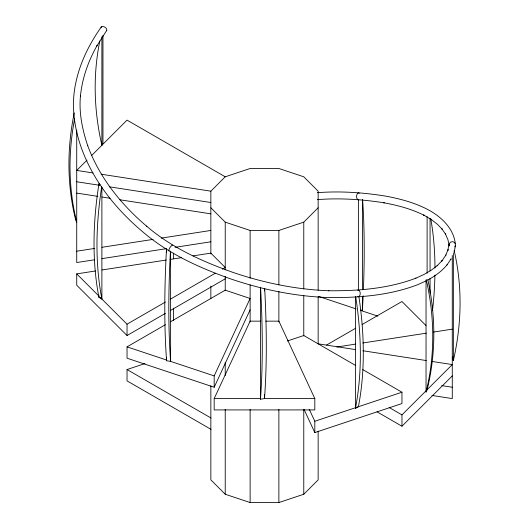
<?xml version="1.0" encoding="UTF-8"?>
<svg xmlns="http://www.w3.org/2000/svg" width="529" height="529" viewBox="0 0 529 529"><rect width="100%" height="100%" fill="white"/><g stroke="black" fill="none" stroke-linecap="round" stroke-linejoin="round"><path stroke-width="0.79" d="M101.125 27.72L101.356 26.84C103.459 25.67 106.825 27.72 106.898 30.093L96.8 46.016L97.032 45.606C88.217 61.199 82.127 78.471 80.421 96.357L80.468 95.789C78.788 112.75 82.365 129.77 87.748 145.792L87.576 145.296C99.201 177.241 121.015 204.584 146.824 226.326L146.599 226.134C171.627 247.784 202.23 261.432 233.124 272.461C264.017 282.942 296.306 289.568 328.952 290.758L328.595 290.745C358.054 291.029 388.207 288.702 415.973 278.161L415.325 278.419L423.914 274.505L431.38 270.121L437.675 265.293L437.073 265.796L442.151 260.566L441.695 261.233L445.987 254.952L445.53 255.633L448.103 249.681L447.832 250.468C448.612 247.585 448.248 241.164 452.903 241.66C457.565 242.91 454.464 248.934 454.08 251.883M449.121 244.253L449.227 245.912L447.937 239.697L445.365 233.752L445.735 234.473L441.9 228.865L442.436 229.447L437.357 224.21L431.069 219.383L423.617 215.005L424.238 215.363C411.502 208.968 397.623 205.278 383.657 202.746L384.219 202.838C362.153 199.34 339.678 197.872 317.374 199.638M455.423 245.396L454.689 246.898M99.842 40.931A350.608 276.515 24.9 0 0 101.885 145.27L102.963 142.949L102.963 35.324M165.458 324.68L127.039 346.859L127.039 358.199L214.185 387.248L214.185 375.907L250.124 298.475L225.228 290.176L170.444 321.804M214.185 387.248L250.124 309.809M265.73 321.149L278.876 321.149L314.815 398.588L314.815 409.922L214.185 409.922L214.185 398.588L250.124 321.149L260.804 321.149M426.037 280.324L426.037 392.055L427.115 389.728A350.608 276.515 24.9 0 0 427.835 279.577M101.356 26.84C89.566 43.57 80.137 62.243 75.905 82.372C70.979 104.14 73.961 126.94 81.34 147.803L81.512 148.299C93.435 181.077 115.825 209.134 142.308 231.444L142.532 231.636C168.096 253.728 199.314 267.72 230.869 278.975C262.258 289.621 295.07 296.359 328.238 297.562L328.595 297.576C358.563 297.867 389.232 295.513 417.474 284.787L426.162 280.859M427.584 280.119C434.944 276.112 441.986 271.198 447.217 264.573M450.701 259.481L451.158 258.8L446.76 265.241M87.02 160.135L76.725 170.424L92.985 172.943M91.59 155.559L127.039 120.116L225.228 176.798L250.124 168.5L278.876 168.5L303.772 176.798L318.147 191.174L318.147 290.229M210.853 253.946L210.853 191.174L225.228 176.798M210.853 207.778L225.228 222.147L250.124 230.452L278.876 230.452L303.772 222.147L318.147 207.778M210.853 385.767L210.853 479.876L225.228 494.251L250.124 502.55L278.876 502.55L303.772 494.251L318.147 479.876L318.147 431.122M377.058 411.846L401.961 426.222L401.961 414.888L452.275 364.574L431.948 361.433M401.961 426.222L452.275 375.914M106.296 30.755L106.686 30.484M165.458 313.34L127.039 335.525L127.039 324.184L165.458 302.006M170.444 299.13L215.263 273.248M222.378 269.142L225.228 267.502L210.853 253.127L192.966 255.891M170.444 310.47L225.228 278.836M326.538 345.053L355.713 328.211M362.114 324.515L401.961 301.517L425.971 325.527M355.442 296.703L355.442 408.434L358.384 406.735A350.608 202.422 60 0 0 358.874 296.518M357.63 290.176L358.556 289.958C360.712 291.261 360.871 295.433 358.688 296.769L357.756 296.524M210.998 429.35L127.039 380.88L127.039 369.54L144.939 363.575M287.432 340.974L303.772 335.525L355.713 365.513M314.815 432.596L314.815 421.263L401.961 392.214L401.961 403.548L314.815 432.596L304.102 409.519M76.725 251.196L94.612 248.432M101.925 247.301L153.139 239.379M161.266 238.123L210.853 230.452M94.612 259.772L76.725 262.536L76.725 130.134M101.925 258.635L166.146 248.703M175.086 247.321L210.853 241.786M127.039 335.525L76.725 285.21L76.725 273.877L95.425 270.98M101.925 269.975L166.146 260.043M170.206 259.415L181.586 257.649M336.847 347.011L355.541 344.114M362.854 342.984L426.262 333.177M433.575 332.047L452.275 329.15M260.473 287.478L260.473 399.21L264.5 398.588L314.815 398.588M317.367 192.688C339.816 190.943 362.438 192.444 384.649 195.955L385.211 196.047C399.448 198.626 413.592 202.389 426.572 208.902C440.26 215.845 453.505 227.609 455.317 243.737M214.185 398.588L260.374 398.588M101.112 174.2L210.853 191.174M76.725 181.764L99.485 185.282M109.238 186.797L210.853 202.514M76.725 193.105L97.858 196.371M101.925 197L110.052 198.256M119.812 199.764L210.853 213.848M360.798 310.04L362.411 310.285A350.608 74.093 -81.2 0 0 363.145 295.744M355.541 349.609L318.147 343.824L318.147 296.716M362.854 350.74L426.262 360.547M441.708 385.615L452.275 387.248M431.948 395.441L452.275 398.588L452.275 255.507M166.496 249.02A350.608 74.093 -81.2 0 0 166.589 360.765L170.616 361.386L214.185 375.907M358.318 199.75L357.855 199.671C355.918 198.091 356.11 193.912 358.457 192.834L359.343 193.224M318.703 296.438L356.05 308.89M360.718 310.444L377.838 316.15M127.039 346.859L166.721 360.09M98.936 185.6L98.936 183.953L100.113 184.634M362.828 369.619L401.961 392.214M389.152 407.495L401.961 414.888M98.936 183.953A350.608 202.422 -60 0 0 98.936 297.331L101.885 299.03L101.885 187.299M127.039 369.54L210.998 418.009M168.91 250.997L169.042 249.384A3.743 0.919 -58.6 0 1 170.252 247.103L172.044 245.086L172.5 245.489M76.725 273.877L99.022 296.174M100.166 297.318L127.039 324.184M454.246 250.898A350.608 276.515 -24.9 0 1 453.353 360.527L452.275 358.199A350.608 276.515 -24.9 0 0 452.639 356.592M309.286 409.347L314.815 421.263M74.245 112.895A350.608 276.515 -24.9 0 0 75.647 219.826L76.725 222.154A350.608 276.515 -24.9 0 1 74.682 118.443M453.353 252.902L453.353 360.527M430.064 218.285L430.064 270.861M430.064 278.254L430.064 293.046M427.115 216.579L427.115 273.268M362.411 199.38L362.411 289.747M362.411 296.319L362.411 310.285M358.384 199.578L358.384 289.945M303.772 222.147L303.772 288.94M303.772 295.532L303.772 335.935M303.772 409.32L303.772 494.251M278.876 230.452L278.876 284.867M278.876 291.466L278.876 321.976M278.876 409.373L278.876 502.55M264.5 288.497L264.5 290.963M264.5 394.475L264.5 398.588A350.608 74.093 81.2 0 0 264.679 288.47M250.124 230.452L250.124 278.274M250.124 284.867L250.124 321.976M250.124 409.373L250.124 502.55M225.228 222.147L225.228 269.975M225.228 276.409L225.228 290.586M225.228 362.325L225.228 375.517M225.228 409.32L225.228 494.251M210.853 286.11L210.853 298.475M173.558 253.087L173.558 258.833M173.558 308.129L173.558 320.455M170.616 251.295L170.616 361.386A350.608 74.093 -81.2 0 1 170.437 251.268M166.589 249.033L166.589 252.32M166.589 357.478L166.589 360.765M101.885 36.825L101.885 145.27M98.936 295.685L98.936 297.331M75.647 218.186L75.647 219.826M101.885 299.03A350.608 202.422 -60 0 1 101.76 186.446M260.566 287.465A350.608 74.093 81.2 0 1 260.473 399.21M355.686 296.637A350.608 202.422 60 0 1 355.442 408.434M426.222 279.484A350.608 276.515 24.9 0 1 426.037 392.055M430.778 218.827A350.608 202.422 -60 0 1 434.97 268.058M434.911 275.225A350.608 202.422 -60 0 1 432.524 310.364M362.583 199.334A350.608 74.093 -81.2 0 1 363.41 289.383"/></g></svg>
